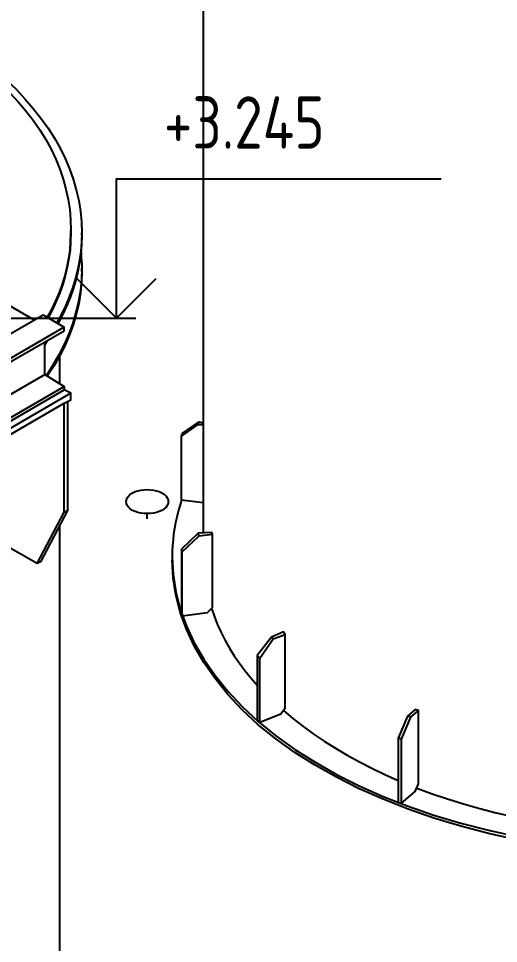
# Model space of a CAD drawing. Header units: metres. Extents: x 20 to 415, y 5 to 292.
# Drawn here: x 231.68 to 241.22, y 131.07 to 149.44 of the extents above; entities that cross this region are included whole.
import ezdxf

# ---------------------------------------------------------------- set-up
doc = ezdxf.new("R2010")
doc.units = ezdxf.units.M
doc.layers.add('ОБОЗНАЧЕНИЯ', color=7, linetype='Continuous')
doc.layers.add('ОБОРУДОВАНИЕ', color=8, linetype='Continuous')
doc.styles.add('GOST', font='isocpeur.ttf')

msp = doc.modelspace()

# ---------------------------------------------------------------- linework, layer by layer
at = {"layer": 'ОБОЗНАЧЕНИЯ'}
for points in [[(233.625, 143.492), (233.625, 146.258), (240.078, 146.258)], [(232.837, 144.28), (233.625, 143.492), (234.413, 144.28)], [(225.462, 143.492), (234.01, 143.492)], [(233.943, 139.671), (233.898, 139.702), (233.863, 139.736), (233.838, 139.772), (233.823, 139.809), (233.818, 139.847), (233.823, 139.884), (233.838, 139.921), (233.863, 139.957), (233.898, 139.991), (233.943, 140.023), (233.996, 140.045), (234.053, 140.063), (234.112, 140.075), (234.174, 140.083), (234.237, 140.085), (234.299, 140.083), (234.361, 140.075), (234.421, 140.063), (234.477, 140.045), (234.53, 140.023), (234.575, 139.991), (234.611, 139.957), (234.636, 139.921), (234.651, 139.884), (234.656, 139.847), (234.651, 139.809), (234.636, 139.772), (234.611, 139.736), (234.575, 139.702), (234.53, 139.671), (234.477, 139.648), (234.421, 139.63), (234.361, 139.618), (234.299, 139.61), (234.237, 139.608), (234.174, 139.61), (234.112, 139.618), (234.053, 139.63), (233.996, 139.648), (233.943, 139.671), (233.943, 139.671)], [(234.228, 139.604), (234.228, 139.503)]]:
    msp.add_lwpolyline(points, dxfattribs=at)
at = {"layer": 'ОБОРУДОВАНИЕ'}
for points in [[(235.351, 154.438), (235.351, 139.218)], [(230.34, 149.074), (230.581, 148.911), (230.812, 148.744), (231.033, 148.573), (231.243, 148.398), (231.442, 148.219), (231.63, 148.036), (231.807, 147.849), (231.972, 147.658), (232.125, 147.463), (232.267, 147.264), (232.392, 147.066), (232.504, 146.866), (232.604, 146.663), (232.691, 146.457), (232.766, 146.25), (232.827, 146.04), (232.875, 145.829), (232.91, 145.615), (232.931, 145.401), (232.938, 145.185)], [(230.306, 148.957), (230.532, 148.803), (230.748, 148.645), (230.954, 148.482), (231.15, 148.315), (231.335, 148.144), (231.509, 147.968), (231.673, 147.789), (231.826, 147.606), (231.968, 147.42), (232.1, 147.23), (232.219, 147.038), (232.325, 146.844), (232.418, 146.648), (232.499, 146.451), (232.567, 146.252), (232.622, 146.051), (232.665, 145.849), (232.696, 145.646), (232.714, 145.441), (232.72, 145.236)], [(231.982, 143.459), (225.764, 147.063)], [(232.72, 145.236), (232.715, 145.06), (232.702, 144.884), (232.679, 144.709), (232.646, 144.534), (232.605, 144.36), (232.553, 144.187), (232.492, 144.015), (232.422, 143.845), (232.341, 143.676), (232.25, 143.509)], [(232.72, 145.185), (232.715, 145.014), (232.702, 144.843), (232.679, 144.673), (232.647, 144.503), (232.607, 144.333), (232.557, 144.163), (232.498, 143.994), (232.43, 143.826), (232.353, 143.659), (232.267, 143.492)], [(232.267, 143.492), (232.353, 143.659), (232.43, 143.826), (232.498, 143.994), (232.557, 144.163), (232.607, 144.333), (232.647, 144.503), (232.679, 144.673), (232.702, 144.843), (232.715, 145.014), (232.72, 145.185)], [(232.938, 145.185), (232.933, 145.004), (232.918, 144.823), (232.892, 144.643), (232.857, 144.462), (232.812, 144.282), (232.757, 144.103), (232.691, 143.924), (232.616, 143.746), (232.53, 143.568), (232.435, 143.392)], [(232.72, 145.185), (232.72, 145.236)], [(232.938, 145.135), (232.938, 145.185)], [(232.938, 145.135), (232.933, 144.954), (232.918, 144.775), (232.893, 144.597), (232.859, 144.42), (232.816, 144.245), (232.764, 144.071), (232.703, 143.898), (232.633, 143.727), (232.555, 143.559), (232.468, 143.392)], [(232.921, 144.8), (232.921, 144.769), (232.923, 144.738), (232.925, 144.706), (232.927, 144.673), (232.929, 144.64), (232.932, 144.608), (232.934, 144.575), (232.936, 144.543), (232.937, 144.512), (232.938, 144.481)], [(232.938, 144.481), (232.93, 144.26), (232.908, 144.041), (232.871, 143.823), (232.82, 143.606), (232.756, 143.392), (232.677, 143.179), (232.585, 142.969), (232.481, 142.761), (232.363, 142.555), (232.234, 142.352)], [(232.938, 144.414), (232.938, 144.481)], [(232.938, 144.414), (232.931, 144.203), (232.91, 143.99), (232.875, 143.778), (232.826, 143.567), (232.764, 143.356), (232.688, 143.147), (232.598, 142.94), (232.496, 142.735), (232.38, 142.534), (232.25, 142.336)], [(228.798, 141.615), (232.167, 143.559)], [(232.167, 143.559), (232.586, 143.308)], [(232.586, 143.308), (229.233, 141.364)], [(229.233, 141.313), (232.586, 143.241)], [(232.586, 143.241), (232.586, 143.308)], [(232.267, 143.056), (232.258, 143.046), (232.249, 143.036), (232.241, 143.026), (232.234, 143.016), (232.228, 143.006), (232.221, 142.996), (232.216, 142.986), (232.21, 142.976), (232.205, 142.966), (232.2, 142.956)], [(232.2, 142.369), (232.2, 143.023)], [(232.502, 142.185), (232.502, 142.721)], [(228.831, 140.425), (232.2, 142.369)], [(232.2, 142.369), (232.586, 142.135)], [(229.233, 140.19), (232.586, 142.135)], [(229.233, 140.123), (232.586, 142.068)], [(232.586, 142.135), (232.586, 142.068)], [(232.653, 141.833), (232.72, 141.866), (232.72, 142), (232.586, 142.068)], [(232.72, 142), (229.367, 140.056)], [(232.653, 141.833), (232.653, 139.671), (232.116, 138.648), (232.049, 138.615), (231.077, 139.168)], [(231.077, 140.928), (232.586, 141.799)], [(232.049, 138.615), (232.586, 139.637), (232.586, 141.799)], [(232.586, 141.799), (232.653, 141.833)], [(234.916, 141.146), (235.251, 141.38), (235.268, 141.431)], [(234.916, 139.872), (234.916, 141.146), (234.932, 141.196), (235.268, 141.431), (235.351, 141.414)], [(235.251, 141.38), (235.351, 141.38)], [(234.916, 139.872), (234.882, 139.761), (234.851, 139.649), (234.824, 139.536), (234.8, 139.423), (234.78, 139.31), (234.762, 139.197), (234.749, 139.084), (234.739, 138.972), (234.733, 138.86), (234.731, 138.749)], [(235.351, 139.821), (234.916, 139.872)], [(232.586, 139.637), (232.653, 139.671)], [(232.502, 127.887), (232.502, 139.386)], [(234.916, 138.9), (234.916, 137.626), (234.932, 137.575), (235.435, 137.642), (235.536, 137.743), (235.536, 139.201), (235.519, 139.235), (235.251, 139.218), (234.916, 138.9)], [(234.932, 138.849), (235.268, 139.168), (235.251, 139.218)], [(235.268, 139.168), (235.536, 139.201)], [(234.731, 138.749), (234.749, 138.398), (234.803, 138.052), (234.891, 137.709), (235.015, 137.371), (235.171, 137.039), (235.361, 136.713), (235.584, 136.393), (235.838, 136.081), (236.124, 135.776), (236.441, 135.48), (236.792, 135.195), (237.17, 134.924), (237.573, 134.667), (238.001, 134.425), (238.452, 134.198), (238.926, 133.987), (239.42, 133.793), (239.934, 133.617), (240.467, 133.458), (241.017, 133.318), (241.581, 133.192)], [(234.731, 138.749), (234.731, 138.682)], [(234.932, 137.575), (234.932, 138.849), (234.916, 138.9)], [(241.581, 133.13), (241.017, 133.251), (240.467, 133.396), (239.934, 133.558), (239.42, 133.737), (238.926, 133.932), (238.452, 134.143), (238.001, 134.37), (237.573, 134.61), (237.17, 134.865), (236.792, 135.133), (236.441, 135.413), (236.124, 135.71), (235.838, 136.015), (235.584, 136.329), (235.361, 136.651), (235.171, 136.978), (235.015, 137.311), (234.891, 137.649), (234.803, 137.991), (234.749, 138.335), (234.731, 138.682)], [(235.428, 137.634), (235.428, 137.634)], [(235.519, 137.709), (235.573, 137.554), (235.636, 137.398), (235.706, 137.243), (235.785, 137.089), (235.871, 136.936), (235.966, 136.785), (236.068, 136.635), (236.179, 136.488), (236.297, 136.343), (236.424, 136.201)], [(236.424, 136.788), (236.424, 135.497), (236.474, 135.463), (236.894, 135.631), (236.977, 135.748), (236.977, 137.207), (236.944, 137.257), (236.709, 137.156), (236.424, 136.788)], [(236.474, 136.737), (236.743, 137.123), (236.709, 137.156)], [(236.743, 137.123), (236.977, 137.207)], [(236.474, 135.463), (236.474, 136.737), (236.424, 136.788)], [(236.944, 135.698), (237.13, 135.539), (237.327, 135.384), (237.535, 135.234), (237.751, 135.088), (237.977, 134.946), (238.211, 134.809), (238.453, 134.676), (238.703, 134.548), (238.96, 134.425), (239.223, 134.307)], [(239.223, 135.145), (239.223, 133.871), (239.29, 133.854), (239.559, 134.089), (239.626, 134.24), (239.626, 135.698), (239.559, 135.715), (239.408, 135.581), (239.223, 135.145)], [(239.475, 135.564), (239.626, 135.698)], [(239.29, 135.128), (239.475, 135.564), (239.408, 135.581)], [(239.29, 133.854), (239.29, 135.128), (239.223, 135.145)], [(239.592, 134.156), (239.897, 134.044), (240.208, 133.939), (240.524, 133.841), (240.845, 133.75), (241.172, 133.666), (241.504, 133.589), (241.841, 133.519), (242.182, 133.456), (242.528, 133.4), (242.878, 133.351)]]:
    msp.add_lwpolyline(points, dxfattribs=at)

# ---------------------------------------------------------------- texts
at = {"layer": 'ОБОЗНАЧЕНИЯ', "style": 'GOST', "width": 0.8}
msp.add_text('+3.245', height=1.0398, dxfattribs=at).set_placement((234.567, 146.857))

doc.saveas('drawing.dxf')
